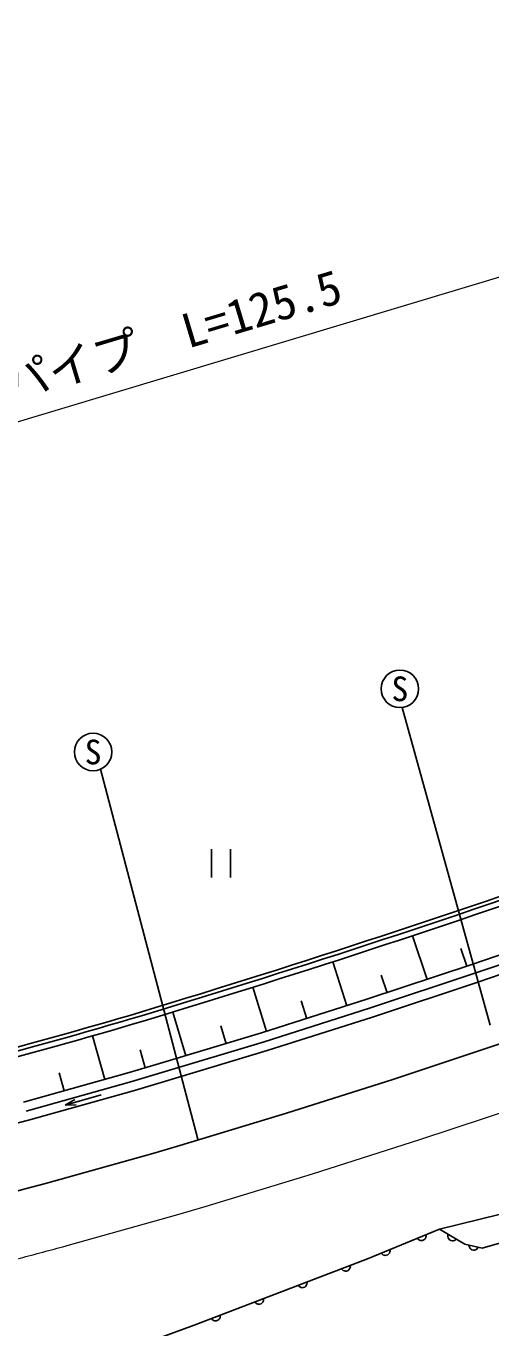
# Model space of a CAD drawing. Units: millimetres, scale not verified. Extents: x 40000 to 680000, y 20000 to 380000.
# Drawn here: x 402561 to 427366, y 261254 to 330736 of the extents above; entities that cross this region are included whole.
import ezdxf
from ezdxf.enums import TextEntityAlignment as Align

# ---------------------------------------------------------------- set-up
doc = ezdxf.new("R2010")
doc.units = ezdxf.units.MM
doc.header["$LTSCALE"] = 1000
doc.linetypes.add('CHAIN', pattern=[18.5, 12, -1.5, 3.5, -1.5])
doc.linetypes.add('DASHED', pattern=[7.5, 6, -1.5])
for name, color, linetype, lineweight in [('M-BGD', 7, 'Continuous', 25), ('M-BGD-EXST', 7, 'Continuous', 25), ('M-BMK', 2, 'CHAIN', 13), ('M-STR-HTXT', 7, 'Continuous', 13)]:
    doc.layers.add(name, color=color, linetype=linetype, lineweight=lineweight)
doc.styles.add('ＭＳ ゴシック', font='')
doc.styles.get('ＭＳ ゴシック').set_extended_font_data('MS Gothic')

msp = doc.modelspace()

# ---------------------------------------------------------------- linework, layer by layer
at = {"layer": 'M-BGD'}
for p, q in [((423171, 282187), (423957, 279842)), ((425764, 281508), (426087, 280562)), ((418922, 280798), (419682, 278438)), ((421509, 280084), (421821, 279134)), ((414661, 279439), (415390, 277082)), ((417237, 278707), (417538, 277754)), ((410389, 278111), (411083, 275776)), ((412948, 277380), (413238, 276423)), ((406102, 276839), (406763, 274519)), ((408645, 276101), (408925, 275141)), ((404330, 274872), (404598, 273909)), ((406567, 273689), (404643, 273145)), ((405158, 273452), (404643, 273145)), ((405243, 273153), (404643, 273145)), ((426899, 265511), (431734, 266930)), ((420786, 264946), (424627, 266520)), ((423894, 266101), (423902, 266158)), ((423902, 266158), (423898, 266222)), ((424627, 266520), (425976, 265726)), ((425086, 266250), (425073, 266188)), ((425073, 266188), (425073, 266130)), ((425073, 266130), (425091, 266061)), ((421982, 265371), (421977, 265434)), ((423435, 266032), (423477, 265984)), ((423477, 265984), (423523, 265949)), ((423523, 265949), (423589, 265922)), ((423589, 265922), (423646, 265913)), ((423646, 265913), (423709, 265917)), ((423709, 265917), (423783, 265948)), ((423783, 265948), (423831, 265989)), ((423831, 265989), (423866, 266036)), ((423866, 266036), (423894, 266101)), ((425091, 266061), (425119, 266010)), ((425119, 266010), (425160, 265962)), ((425160, 265962), (425229, 265922)), ((425229, 265922), (425291, 265909)), ((425291, 265909), (425350, 265909)), ((425350, 265909), (425418, 265927)), ((425418, 265927), (425469, 265955)), ((425469, 265955), (425517, 265996)), ((425976, 265726), (426899, 265511)), ((426194, 265675), (426200, 265612)), ((426200, 265612), (426218, 265557)), ((426218, 265557), (426255, 265497)), ((426255, 265497), (426297, 265456)), ((426297, 265456), (426351, 265423)), ((426492, 265411), (426547, 265429)), ((426547, 265429), (426607, 265466)), ((426607, 265466), (426648, 265508)), ((426648, 265508), (426681, 265562)), ((411531, 261402), (420786, 264946)), ((421515, 265245), (421556, 265197)), ((421556, 265197), (421603, 265162)), ((421603, 265162), (421668, 265135)), ((421668, 265135), (421726, 265126)), ((421726, 265126), (421789, 265130)), ((421789, 265130), (421863, 265160)), ((421863, 265160), (421911, 265202)), ((421911, 265202), (421946, 265248)), ((421946, 265248), (421973, 265314)), ((421973, 265314), (421982, 265371)), ((426351, 265423), (426429, 265405)), ((426429, 265405), (426492, 265411)), ((419395, 264413), (419436, 264365)), ((419436, 264365), (419481, 264329)), ((419481, 264329), (419546, 264300)), ((419546, 264300), (419603, 264290)), ((419603, 264290), (419667, 264292)), ((419667, 264292), (419741, 264321)), ((419741, 264321), (419790, 264361)), ((419790, 264361), (419826, 264407)), ((419826, 264407), (419855, 264472)), ((419855, 264472), (419865, 264529)), ((419865, 264529), (419862, 264592)), ((417082, 263527), (417122, 263478)), ((417122, 263478), (417168, 263442)), ((417168, 263442), (417232, 263414)), ((417232, 263414), (417290, 263404)), ((417290, 263404), (417353, 263406)), ((417353, 263406), (417428, 263435)), ((417428, 263435), (417476, 263475)), ((417476, 263475), (417512, 263521)), ((417512, 263521), (417541, 263586)), ((417541, 263586), (417551, 263643)), ((417551, 263643), (417549, 263706)), ((415199, 262635), (415228, 262699)), ((415228, 262699), (415238, 262757)), ((415238, 262757), (415235, 262820)), ((414768, 262641), (414808, 262592)), ((414808, 262592), (414854, 262556)), ((414854, 262556), (414919, 262528)), ((414919, 262528), (414976, 262517)), ((414976, 262517), (415039, 262520)), ((415039, 262520), (415114, 262549)), ((415114, 262549), (415163, 262589)), ((415163, 262589), (415199, 262635)), ((407658, 259973), (411531, 261402)), ((412454, 261755), (412494, 261706)), ((412494, 261706), (412540, 261670)), ((412540, 261670), (412605, 261642)), ((412605, 261642), (412662, 261631)), ((412662, 261631), (412726, 261634)), ((412726, 261634), (412800, 261663)), ((412800, 261663), (412849, 261703)), ((412849, 261703), (412885, 261749)), ((412885, 261749), (412914, 261813)), ((412914, 261813), (412924, 261871)), ((412924, 261871), (412921, 261934))]:
    msp.add_line(p, q, dxfattribs=at)
at = {"layer": 'M-BGD', "linetype": 'DASHED'}
msp.add_line((424627, 266520), (427880, 267332), dxfattribs=at)
at = {"layer": 'M-BGD'}
for points in [[(409495, 275307), (415121, 277010), (420737, 278797), (426345, 280658), (428214, 281294)], [(409636, 274828), (415269, 276532), (420892, 278322), (426505, 280185), (428375, 280820)], [(409777, 274348), (415418, 276055), (421046, 277846), (426665, 279711), (428537, 280347)], [(410765, 270990), (416456, 272712), (422129, 274518), (427786, 276395), (429669, 277035)], [(402430, 273312), (408071, 274892), (409495, 275307)], [(402561, 272829), (408210, 274412), (409636, 274828)], [(402691, 272346), (408349, 273931), (409777, 274348)], [(403605, 268968), (409322, 270569), (410765, 270990)]]:
    msp.add_lwpolyline(points, dxfattribs=at)
for centre, radius, start, end in [((242293, 827506), 574038, 286.84807, 289.54045), ((242293, 827506), 574238, 286.84801, 289.54043), ((242293, 827506), 574538, 286.84792, 289.54041), ((318591, 581992), 316953, 283.01597, 286.51112), ((318591, 581992), 317153, 283.01593, 286.51122), ((318591, 581992), 317453, 283.01588, 286.51138), ((320992, 574496), 313000, 279.31452, 285.13058), ((320992, 574496), 316500, 278.57609, 285.13058)]:
    msp.add_arc(centre, radius, start, end, dxfattribs=at)
at = {"layer": 'M-BGD-EXST'}
for p, q in [((427322, 277414), (422627, 294371)), ((411723, 271337), (406526, 291071)), ((412462, 286799), (412462, 285299)), ((413462, 286799), (413462, 285299))]:
    msp.add_line(p, q, dxfattribs=at)
for centre in [(422507, 295364), (406138, 291993)]:
    msp.add_circle(centre, 1000, dxfattribs=at)
at = {"layer": 'M-BMK'}
for p, q in [((411389, 267525), (412112, 267738)), ((404518, 265589), (404880, 265687))]:
    msp.add_line(p, q, dxfattribs=at)
for points in [[(412112, 267738), (417853, 269482), (423569, 271306), (429262, 273200), (430446, 273602)], [(404880, 265687), (410656, 267312), (411392, 267527)]]:
    msp.add_lwpolyline(points, dxfattribs=at)
msp.add_arc((321023, 574329), 319831, 277.93005, 285.13296, dxfattribs=at)
at = {"layer": 'M-STR-HTXT'}
msp.add_line((370131, 299984), (472302, 330736), dxfattribs=at)

# ---------------------------------------------------------------- texts
at = {"layer": 'M-BGD-EXST', "style": 'ＭＳ ゴシック'}
for p in [(422507, 295364), (406138, 291993)]:
    msp.add_text('S', height=1320, rotation=359.994, dxfattribs=at).set_placement(p, align=Align.MIDDLE_CENTER)
at = {"layer": 'M-STR-HTXT', "style": 'ＭＳ ゴシック'}
msp.add_text('ガードパイプ\u3000L=125.5', height=1833, rotation=16.693, dxfattribs=at).set_placement((407162, 311732), align=Align.BOTTOM_CENTER)

doc.saveas('drawing.dxf')
